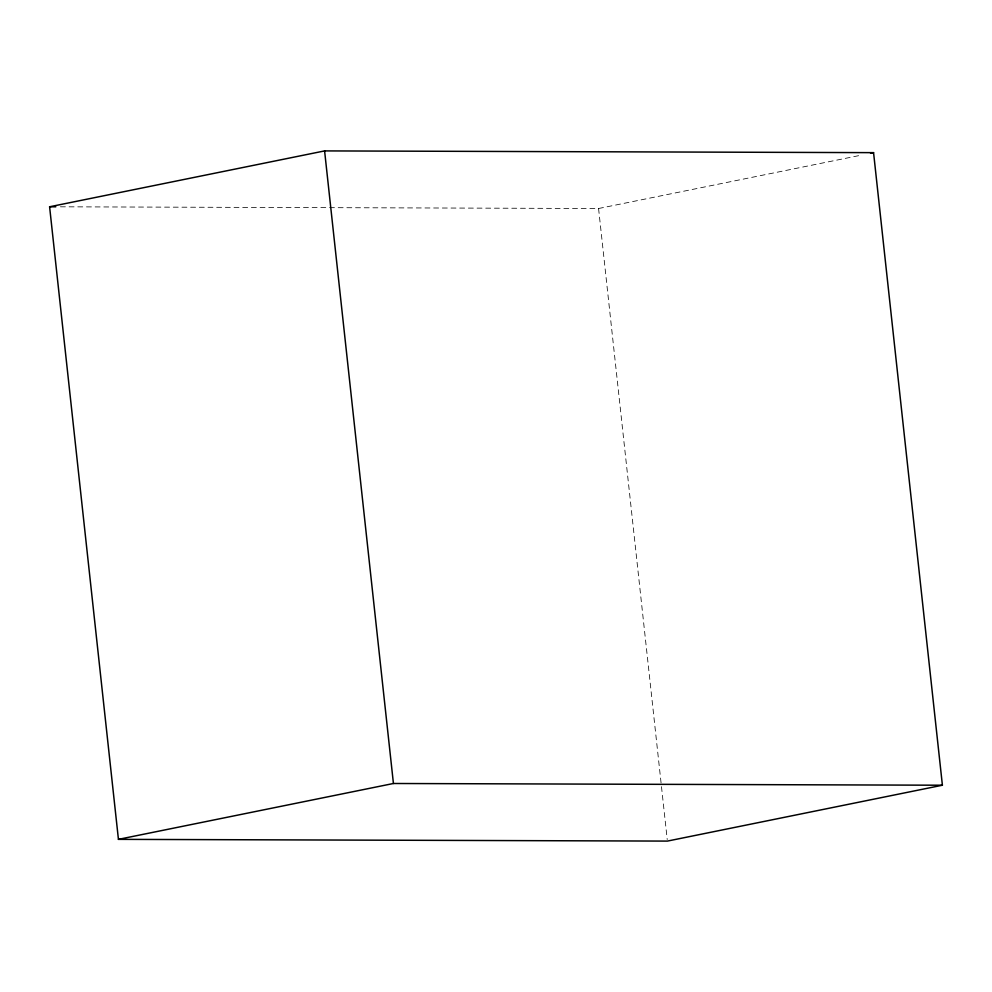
<?xml version="1.0" encoding="UTF-8"?>
<svg xmlns="http://www.w3.org/2000/svg" width="992" height="992" viewBox="0 0 992 992"><rect width="100%" height="100%" fill="white"/><g stroke="black" fill="none" stroke-linecap="round" stroke-linejoin="round"><path stroke-width="0.74" stroke-dasharray="4.96 3.72" d="M329.493 207.663L598.573 208.506L861.478 155.099M60.425 206.807L327.955 207.65M598.573 208.506L667.232 839.554"/><path stroke-width="1.49" d="M49.6 206.782L324.595 150.908L873.568 152.644L942.4 785.218L667.405 841.092L118.432 839.356L49.6 206.782L55.788 206.795M870.542 153.252L873.568 152.644M118.432 839.356L393.427 783.494L942.4 785.218M324.595 150.908L393.427 783.494"/></g></svg>
